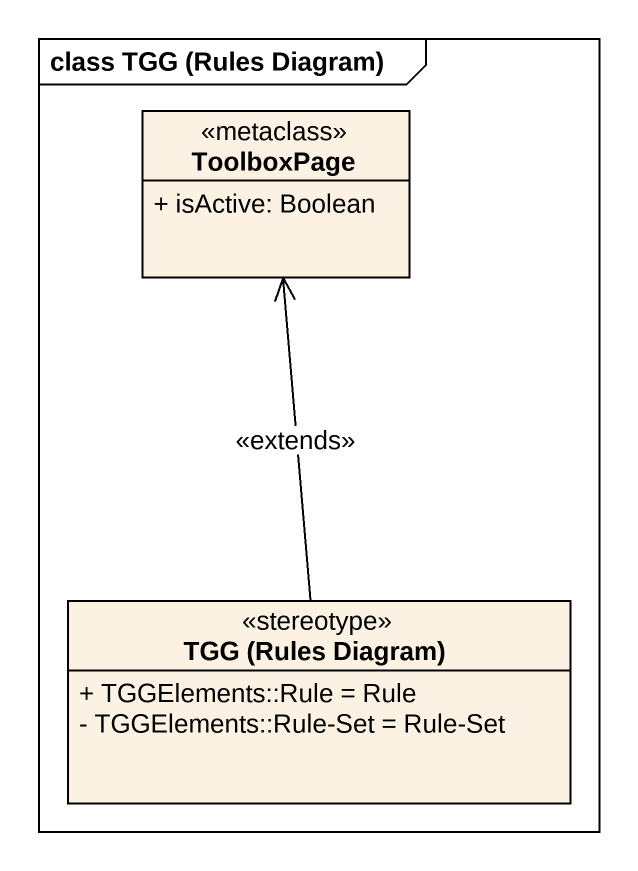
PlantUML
@startuml
mainframe class TGG (Rules Diagram)
hide circle
hide empty members
skinparam classAttributeIconSize 0
class ToolboxPage <<metaclass>> {
  + isActive: Boolean
}
class "TGG (Rules Diagram)" as TGG_Rules_Diagram <<stereotype>> {
  + TGGElements::Rule = Rule
  - TGGElements::Rule-Set = Rule-Set
}
TGG_Rules_Diagram -up-> ToolboxPage : <<extends>>
@enduml
